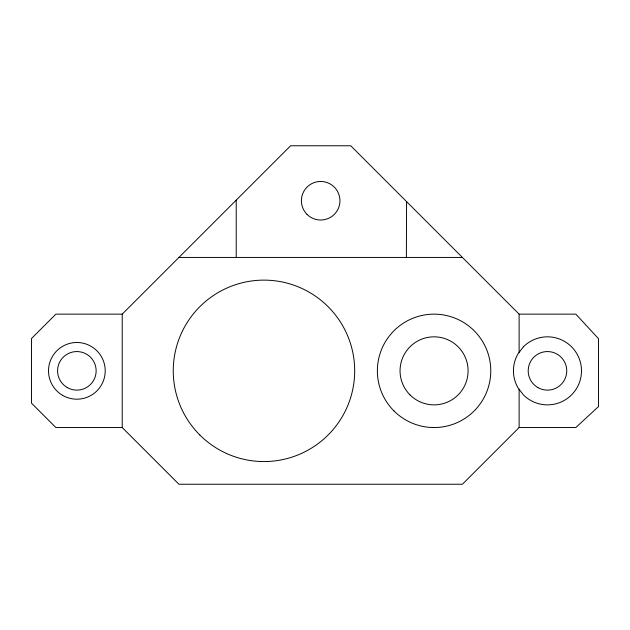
<?xml version="1.0" encoding="UTF-8"?>
<svg xmlns="http://www.w3.org/2000/svg" width="630" height="630" viewBox="0 0 630 630"><rect width="100%" height="100%" fill="white"/><g stroke="black" fill="none" stroke-linecap="round" stroke-linejoin="round"><path stroke-width="0.94" d="M406.374 257.442L406.578 201.6M122.22 314.142L290.611 145.758L350.729 145.758L519.12 314.142L575.82 314.142L598.5 338.664L598.5 406.57L575.82 427.542L519.12 427.542L462.42 484.242L178.92 484.242L122.22 427.542L122.22 314.142L55.889 314.142L31.5 338.53L31.5 403.161L55.889 427.542L122.22 427.542M178.92 257.442L462.42 257.442M519.12 314.142L519.12 352.383M519.12 389.301L519.12 427.542M236.218 200.143L236.218 257.442M523.412 346.791L518.01 353.832A34.02 34.02 0 0 0 518.01 387.852L523.412 394.9A34.02 34.02 0 0 0 571.528 394.9A34.02 34.02 0 0 0 571.528 346.791A34.02 34.02 0 0 0 523.412 346.791M199.82 434.991A90.72 90.72 0 0 0 351.595 394.325A90.72 90.72 0 0 0 240.487 283.216A90.72 90.72 0 0 0 199.82 434.991M410.012 394.9A34.02 34.02 0 0 0 466.932 379.646A34.02 34.02 0 0 0 425.266 337.987A34.02 34.02 0 0 0 410.012 394.9M393.978 410.941A56.7 56.7 0 0 0 488.841 385.521A56.7 56.7 0 0 0 419.399 316.079A56.7 56.7 0 0 0 393.978 410.941M307.038 214.373A19.278 19.278 0 0 0 339.294 205.734A19.278 19.278 0 0 0 315.677 182.125A19.278 19.278 0 0 0 307.038 214.373M537.831 387.537A19.278 19.278 0 0 0 566.748 370.842A19.278 19.278 0 0 0 537.831 354.147A19.278 19.278 0 0 0 537.831 387.537M67.221 387.537A19.278 19.278 0 0 0 96.138 370.842A19.278 19.278 0 0 0 67.221 354.147A19.278 19.278 0 0 0 67.221 387.537M62.685 395.396A28.35 28.35 0 0 0 105.21 370.842A28.35 28.35 0 0 0 62.685 346.295A28.35 28.35 0 0 0 62.685 395.396"/></g></svg>
